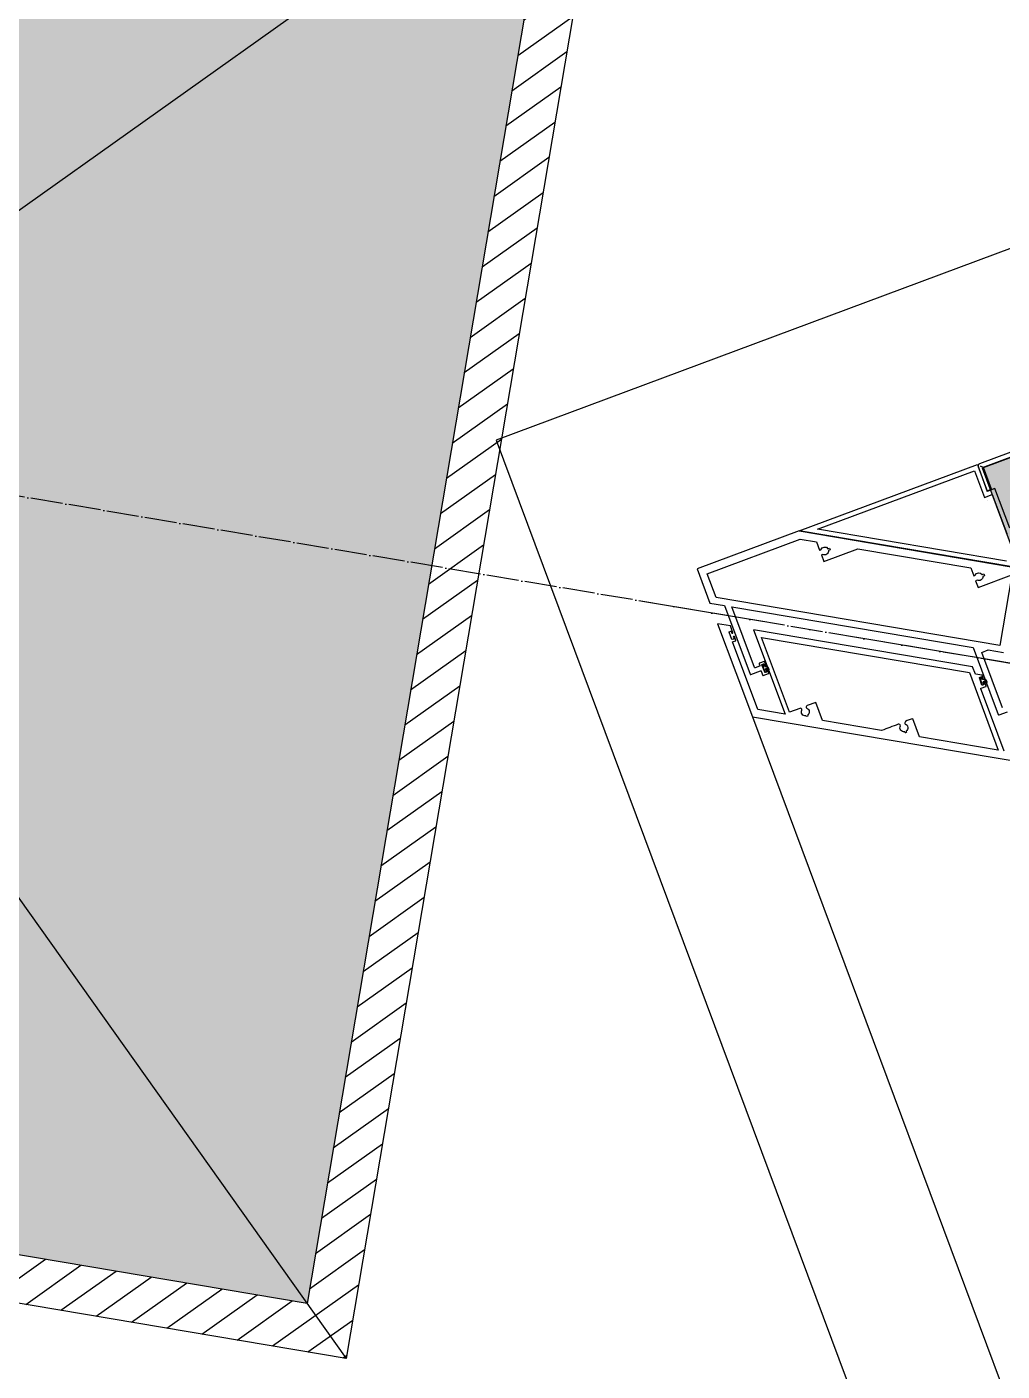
# Model space of a CAD drawing. Extents: x 12199666 to 24617114, y 1197707 to 2548648.
# Drawn here: x 12328629 to 12329241, y 1268464 to 1269308 of the extents above; entities that cross this region are included whole.
import ezdxf

# ---------------------------------------------------------------- set-up
doc = ezdxf.new("R2010")
doc.units = 0
doc.header["$LTSCALE"] = 10
doc.header["$MEASUREMENT"] = 0
for name, pattern in [('TX-COLS-T1-F10~F19$0$HIDDEN', [0.375, 0.25, -0.125]), ('TX-GRID-T1$0$TX-GRID-T1$0$DOTE', [2.42, 2, -0.2, 0.02, -0.2]), ('TX-PLAN-T1-F11$0$ACAD_ISO04W100', [30, 24, -3, 0, -3])]:
    doc.linetypes.add(name, pattern=pattern)
doc.layers.add('TX-COLS-T1-F10~F19$0$0-COLS-定位用', color=21, linetype='Continuous', plot=False)
for name, color, linetype in [('TX-COLS-T1-F10~F19$0$0S-COLS', 90, 'TX-COLS-T1-F10~F19$0$HIDDEN'), ('TX-COLS-T1-F10~F19$0$0S-COLS-HATCH', 8, 'Continuous'), ('TX-COLS-T1-F10~F19$0$0S-SCOLS-LINE', 2, 'Continuous'), ('TX-GRID-T1$0$TX-GRID-T1$0$DOTE', 1, 'Continuous'), ('TX-PLAN-T1-F11$0$F-Alum', 4, 'Continuous'), ('TX-PLAN-T1-F11$0$F-center', 6, 'TX-PLAN-T1-F11$0$ACAD_ISO04W100'), ('TX-PLAN-T1-F11$0$F-concrete', 7, 'Continuous'), ('TX-PLAN-T1-F11$0$F-Gaskets', 8, 'Continuous'), ('TX-PLAN-T1-F11$0$F_MISC', 8, 'Continuous'), ('TX-PLAN-T1-F11$0$Hatch', 8, 'Continuous'), ('TX-PLAN-T1-F11$0$INSUL', 173, 'Continuous')]:
    doc.layers.add(name, color=color, linetype=linetype)
doc.layers.add('TX-PLAN-T1-F11$0$_EDO-ALUMINIUM-SECTION', color=90, linetype='Continuous', lineweight=30)

# ---------------------------------------------------------------- blocks, each defined once
blk = doc.blocks.new('TX-GRID-T1')
at = {"layer": 'TX-GRID-T1$0$TX-GRID-T1$0$DOTE', "linetype": 'TX-GRID-T1$0$TX-GRID-T1$0$DOTE'}
blk.add_line((12331180.28, 1268581.9), (12289272.53, 1275652.3), dxfattribs=at)
blk = doc.blocks.new('TX-PLAN-T1-F11$0$TY001')
at = {"layer": 'TX-PLAN-T1-F11$0$F-Alum'}
blk.add_line((1440, 265.61), (565.21, -239.78), dxfattribs=at)
blk.add_lwpolyline([(1445, 106.13), (1464.67, 117.49), (1481.25, 127.07, -0.414214), (1481.52, 127), (1483.17, 124.15, 0.414214), (1483.44, 124.08), (1485.65, 125.35, 0.371001), (1485.68, 125.79, 0.371001), (1485.28, 125.99), (1484.35, 125.45, -0.414214), (1484.08, 125.53), (1483.54, 126.46, -0.414214), (1483.61, 126.73), (1487.74, 129.11, -0.414214), (1488.01, 129.04), (1488.55, 128.11, -0.414214), (1488.48, 127.84), (1487.54, 127.3, 0.324751), (1487.5, 126.85, 0.324751), (1487.91, 126.66), (1489.67, 127.67), (1489.67, 131.94), (1494, 134.44), (1494, 273.92), (1445, 245.61), (1445, 262.93), (1484.28, 285.62), (1485.29, 283.88, 0.414214), (1485.56, 283.81), (1487.77, 285.08, 0.370983), (1487.8, 285.52, 0.370983), (1487.4, 285.72), (1486.47, 285.19, -0.414214), (1486.2, 285.26), (1485.66, 286.19, -0.414214), (1485.73, 286.46), (1489.86, 288.85, -0.414214), (1490.13, 288.77), (1490.67, 287.84, -0.414214), (1490.6, 287.57), (1489.67, 287.03, 0.386506), (1489.65, 286.59, 0.386506), (1490.03, 286.39), (1494, 288.68), (1494, 296.8), (1465.77, 280.5), (1440, 265.61), (1440, 22)], format="xyb", dxfattribs=at)
blk.add_lwpolyline([(1490, 268.14), (1490, 135.82), (1445, 109.82), (1445, 159.92), (1455.5, 165.96, 0.074616), (1453.03, 170.24, 0.485318), (1451.45, 170.13, -0.625689), (1447.11, 168.91), (1446.89, 168.78, -1.655975), (1446.66, 169.66, -0.636825), (1449.78, 172.94, 0.071948), (1449.87, 172.93, 0.577186), (1450.56, 174.53, 0.000784), (1445, 184.14), (1445, 221.72), (1455.52, 227.81), (1452.64, 232.81, 0.547967), (1450.94, 232.84, -0.625579), (1446.61, 231.63), (1446.18, 231.37), (1445.67, 232.24), (1446.11, 232.49, -0.625579), (1449.32, 235.64, 0.561553), (1450.11, 237.17), (1446.67, 243.11), (1446.67, 243.11)], format="xyb", close=True, dxfattribs=at)
at = {"layer": 'TX-PLAN-T1-F11$0$F-center'}
blk.add_line((1500, -30.81), (1500, 345.67), dxfattribs=at)
at = {"layer": 'TX-PLAN-T1-F11$0$F-concrete'}
blk.add_line((1584.68, 453.13), (460.04, -196.6), dxfattribs=at)
blk.add_line((1584.68, 453.13), (460.04, -196.6), dxfattribs=at)
at = {"layer": 'TX-PLAN-T1-F11$0$F-Gaskets'}
blk.add_lwpolyline([(1488.37, 128.32), (1488.12, 128.75, 0.414214), (1487.78, 128.84), (1483.88, 126.59, 0.414214), (1483.79, 126.25), (1484.04, 125.82, 0.414214), (1484.38, 125.73), (1485.46, 126.35, -0.302264), (1486.31, 125.88), (1486.46, 125.62, -0.517396), (1486, 124.25, 0.275933), (1485.8, 124.16, 0.788636), (1485.89, 123.74, 0.457338), (1487.25, 126.17), (1487.18, 126.38, -0.302264), (1487.2, 127.35), (1488.28, 127.98, 0.414214)], format="xyb", close=True, dxfattribs=at)
blk = doc.blocks.new('*U195')
at = {"layer": 'TX-PLAN-T1-F11$0$INSUL', "lineweight": 0}
h = blk.add_hatch(dxfattribs=at)
h.set_pattern_fill('岩棉', color=256, scale=60, style=0, pattern_type=2)
h.set_pattern_definition([(171.7889, (31.98, 119.4286), (-403.9210345, 60.0000015), [2.0005, -418.1072]), (146.90866, (33.7337, 118.2857), (-95.0402426, 60.000001), [2.0932, -437.4871]), (132.32733, (35.0349, 116.8571), (-106.920274, 119.9999995), [1.9323, -403.8515]), (114.797, (35.827, 115.143), (-23.76006, 60), [1.8884, -196.3933]), (91.62022, (35.8834, 113.1429), (-11.88003, 360), [2.0008, -418.1672]), (82.824825, (30.05657, 66.85714), (83.160209665, 659.99999822), [46.65104, -9750.0678]), (97.175175, (41.82346, 66.85714), (-83.16021149, 659.999997991), [46.65104, -9750.0678]), (88.37978, (35.9966, 113.1429), (11.880026, 360), [2.0008, -418.1672]), (65.203, (36.053, 115.143), (23.76006, 60), [1.8884, -196.3933]), (47.67267, (36.8452, 116.8571), (106.920274, 120), [1.9323, -403.8515]), (33.09134, (38.1463, 118.2857), (95.040242, 60.000002), [2.0932, -437.4871]), (8.2111, (39.9, 119.4286), (403.921035, 60), [2.0005, -418.1072]), (87.1662, (30, 65.7143), (11.880025, 180), [1.1443, -239.1496]), (103.9014, (30.283, 64.5714), (-47.520122, 180), [1.1773, -246.0642]), (111.6036, (30.735, 63.429), (-11.88003, 60), [1.2292, -63.304]), (122.76135, (31.4709, 62.2857), (-35.640092, 60), [1.359, -284.0386]), (138.29055, (32.4326, 61.4286), (-71.280182, 60.000001), [1.2883, -269.2446]), (152.0035, (33.5074, 60.8571), (-106.920275, 60), [1.2173, -254.4187]), (166.4772, (34.6954, 60.5714), (-237.600608, 60.000002), [1.2219, -255.3723]), (167.07075, (35.94, 60.2857), (-249.48064, 60), [1.277, -266.8823]), (12.92924, (35.94, 60.2857), (249.48064, 60), [1.277, -266.8823]), (13.5228, (37.1846, 60.5714), (237.600609, 60), [1.2219, -255.3723]), (27.9965, (38.3726, 60.8571), (118.800303, 60.000002), [1.2173, -254.4187]), (41.70945, (39.4475, 61.4286), (71.280181, 60.000002), [1.2883, -269.2446]), (57.23865, (40.4092, 62.2857), (118.800303, 180.000001), [1.359, -284.0386]), (68.3964, (41.145, 63.429), (11.88003, 60), [1.2292, -63.304]), (76.0986, (41.5972, 64.5714), (11.88003, 60), [1.1773, -246.0642]), (92.8338, (41.88, 65.7143), (-11.88003, 180), [1.1443, -239.1496])])
h.paths.add_polyline_path([(0, 0), (429.97, 0), (429.97, 60), (0, 60)])
at = {"layer": 'TX-PLAN-T1-F11$0$INSUL'}
blk.add_lwpolyline([(0, 0), (429.97, 0), (429.97, 60), (0, 60)], close=True, dxfattribs=at)
blk = doc.blocks.new('TX-PLAN-T1-F11$0$A$C6BF074A9')
at = {"layer": 'TX-PLAN-T1-F11$0$F-Alum'}
for p, q in [((-235.39, 410.91), (-175.69, 307.58)), ((-175.69, 307.58), (-191.2, 298.62))]:
    blk.add_line(p, q, dxfattribs=at)
at = {"layer": 'TX-PLAN-T1-F11$0$F-Alum', "flags": 128}
for points in [[(-235.39, 410.91), (-235.39, 275.92)], [(-211.7, 280.89), (-188.65, 294.21), (-191.2, 298.62)]]:
    blk.add_lwpolyline(points, dxfattribs=at)
at = {"layer": 'TX-PLAN-T1-F11$0$F-Alum'}
for points in [[(-232.39, 399.72), (-179.79, 308.68), (-195.3, 299.72), (-192.73, 295.27), (-215.32, 282.22)], [(-232.39, 279.41), (-232.39, 399.72)]]:
    blk.add_lwpolyline(points, dxfattribs=at)
at = {"layer": 'TX-PLAN-T1-F11$0$F-Alum', "flags": 128}
blk.add_lwpolyline([(105.02, -178.32), (-174.94, 306.28, 0.000002), (-174.94, 306.28, 0.098699), (-175.33, 306.72, 0.082496), (-175.76, 306.95, 0.052185), (-176.07, 307.02, 0.043988), (-176.33, 307.03, 0.036571), (-176.55, 307, 0.034751), (-176.75, 306.94, 0.021821), (-176.87, 306.89, 0.022803), (-176.99, 306.83), (-190.85, 298.82), (-189.35, 296.23), (-176.79, 303.48), (-176.24, 305.53), (-176.79, 303.48), (101.67, -178.52)], format="xyb", dxfattribs=at)
at = {"layer": 'TX-PLAN-T1-F11$0$Hatch'}
for p, q in [((-234.91, 397.78), (-234.91, 397.78)), ((-196.54, 297.47, 0), (-196.54, 297.47, 0))]:
    blk.add_line(p, q, dxfattribs=at)
at = {"layer": 'TX-PLAN-T1-F11$0$F_MISC', "ltscale": 18000, "extrusion": (6.80052e-07, -9.06782e-07, -1), "xscale": -1, "rotation": 239.9840001645362}
blk.add_blockref('*U195', (-37.88, -68.1, 0), dxfattribs=at)
blk = doc.blocks.new('*U193')
at = {"layer": 'TX-PLAN-T1-F11$0$F-Alum', "flags": 128}
blk.add_lwpolyline([(60, 52.2), (60, 255.97), (60, 255.97), (25.8, 315.17), (6, 303.74), (6, 294.43), (-33.88, 271.39, 0.414214), (-33.99, 270.98), (-30.73, 265.33, -0.414214), (-30.84, 264.92), (-33.28, 263.51, 0.414214), (-33.39, 263.1), (-31.62, 260.04, 0.414214), (-31.21, 259.93), (-28.95, 261.24, 0.414214), (-28.84, 261.65, 0.477313), (-29.41, 262.03), (-30.48, 261.42, -0.414214), (-30.89, 261.53), (-31.28, 262.2, -0.414214), (-31.17, 262.61), (-26.92, 265.06, -0.414214), (-26.52, 264.95), (-26.13, 264.28, -0.414214), (-26.24, 263.87), (-27.31, 263.25, 0.414214), (-27.42, 262.84, 0.430283), (-26.85, 262.46), (-24.59, 263.76, 0.414214), (-24.48, 264.17), (-26.01, 266.83, 0.414214), (-26.42, 266.94), (-27.49, 266.32, -0.414214), (-27.9, 266.43), (-29.39, 269.02, -0.414214), (-29.28, 269.43), (6, 289.81), (6, 136.09), (-32.85, 113.65, 0.414214), (-33.04, 112.96), (-30.2, 108.05, -0.414214)], format="xyb", dxfattribs=at)
for points in [[(-28.43, 111.58), (3.86, 130.24), (6, 126.53), (6, 116.85)], [(60, 255.97), (60, 120.98)]]:
    blk.add_lwpolyline(points, dxfattribs=at)
at = {"layer": 'TX-PLAN-T1-F11$0$F-Alum'}
blk.add_lwpolyline([(52.62, 137.28), (51.57, 136.67), (51.04, 137.59, -0.588182), (48.04, 140.76), (47.56, 141.6), (43.7, 139.37), (54.98, 119.85), (10, 119.85), (10, 300.48), (23.88, 308.5), (55, 254.63), (55, 244.15), (50.23, 241.39), (50.63, 240.69), (51.94, 240.05), (52.65, 238.82), (52.73, 237.46), (51.98, 236.33), (52.49, 235.45), (51.44, 234.85), (50.91, 235.76, -0.588182), (47.91, 238.94), (47.42, 239.77), (43.57, 237.55), (55, 217.76), (55, 145.9), (50.36, 143.22), (50.77, 142.52), (52.07, 141.87), (52.78, 140.65), (52.86, 139.29), (52.12, 138.16)], format="xyb", close=True, dxfattribs=at)
at = {"layer": 'TX-PLAN-T1-F11$0$F-center'}
blk.add_line((0, -30.81), (0, 345.67), dxfattribs=at)
at = {"layer": 'TX-PLAN-T1-F11$0$F-concrete'}
blk.add_line((460.04, -196.6), (84.68, 453.13), dxfattribs=at)
at = {"layer": 'TX-PLAN-T1-F11$0$F-Gaskets'}
blk.add_lwpolyline([(-26.35, 264.23), (-26.6, 264.67, 0.414214), (-26.95, 264.76), (-30.84, 262.51, 0.414214), (-30.93, 262.16), (-30.68, 261.73, 0.414214), (-30.34, 261.64), (-29.26, 262.27, -0.414214), (-28.58, 262.08), (-28.43, 261.82, -0.517396), (-28.89, 260.45, 0.275933), (-29.09, 260.36, 3.515715), (-29, 260.32, 0.517862), (-27.64, 262.37), (-27.71, 262.58, -0.414214), (-27.53, 263.27), (-26.44, 263.89, 0.414214)], format="xyb", close=True, dxfattribs=at)
at = {"layer": 'TX-PLAN-T1-F11$0$Hatch'}
blk.add_line((60.48, 242.84), (60.48, 242.84), dxfattribs=at)
blk.add_blockref('TX-PLAN-T1-F11$0$A$C6BF074A9', (295.39, -154.94))
blk = doc.blocks.new('TX-PLAN-T1-F11$0$A$C21521A5F')
at = {"rotation": 90}
for name, p in [('*U193', (388.72, 13760.22, 0)), ('TX-PLAN-T1-F11$0$TY001', (388.72, 12260.22, 0))]:
    blk.add_blockref(name, p, dxfattribs=at)
blk = doc.blocks.new('TX-PLAN-T1-F11$0$标准层幕墙0118')
at = {"color": 3}
blk.add_blockref('TX-PLAN-T1-F11$0$A$C21521A5F', (32561.28, 9139.78, 0), dxfattribs=at)
blk = doc.blocks.new('TX-COLS-T1-F10~F19$0$COLS-T1-1000x1000x30')
at = {"layer": 'TX-COLS-T1-F10~F19$0$0S-COLS-HATCH'}
h = blk.add_hatch(dxfattribs=at)
h.set_pattern_fill('ANSI31', color=256, scale=5)
h.set_pattern_definition([(45, (0, 0), (-11.22532, 11.22532), [])])
h.paths.add_polyline_path([(-470, 470), (470, 470), (470, -470), (-470, -470)], flags=16)
h.paths.add_polyline_path([(-500, 500), (500, 500), (500, -500), (-500, -500)])
h = blk.add_hatch(color=256, dxfattribs=at)
h.dxf.hatch_style = 1
h.paths.add_polyline_path([(-470, 470), (470, 470), (470, -470), (-470, -470)])
at = {"layer": 'TX-COLS-T1-F10~F19$0$0-COLS-定位用'}
for p, q in [((-500, -500), (500, 500)), ((-500, 500), (500, -500))]:
    blk.add_line(p, q, dxfattribs=at)
at = {"layer": 'TX-COLS-T1-F10~F19$0$0S-SCOLS-LINE'}
for points in [[(-500, 500), (500, 500), (500, -500), (-500, -500)], [(-470, 470), (470, 470), (470, -470), (-470, -470)]]:
    blk.add_lwpolyline(points, close=True, dxfattribs=at)
blk = doc.blocks.new('TX-COLS-T1-F10~F19')
at = {"layer": 'TX-COLS-T1-F10~F19$0$0S-COLS', "rotation": 350.4236160359932}
blk.add_blockref('TX-COLS-T1-F10~F19$0$COLS-T1-1000x1000x30', (12328419.22, 1269047.73), dxfattribs=at)
blk = doc.blocks.new('TX-PLAN-T1-F11')
blk.add_blockref('TX-COLS-T1-F10~F19', (0, 0))
at = {"layer": 'TX-PLAN-T1-F11$0$_EDO-ALUMINIUM-SECTION', "rotation": 350.4236156863823}
blk.add_blockref('TX-PLAN-T1-F11$0$标准层幕墙0118', (12293055.45, 1251790.44), dxfattribs=at)

msp = doc.modelspace()

# ---------------------------------------------------------------- block references
for name in ['TX-PLAN-T1-F11', 'TX-GRID-T1']:
    msp.add_blockref(name, (0, 0))

doc.saveas('drawing.dxf')
